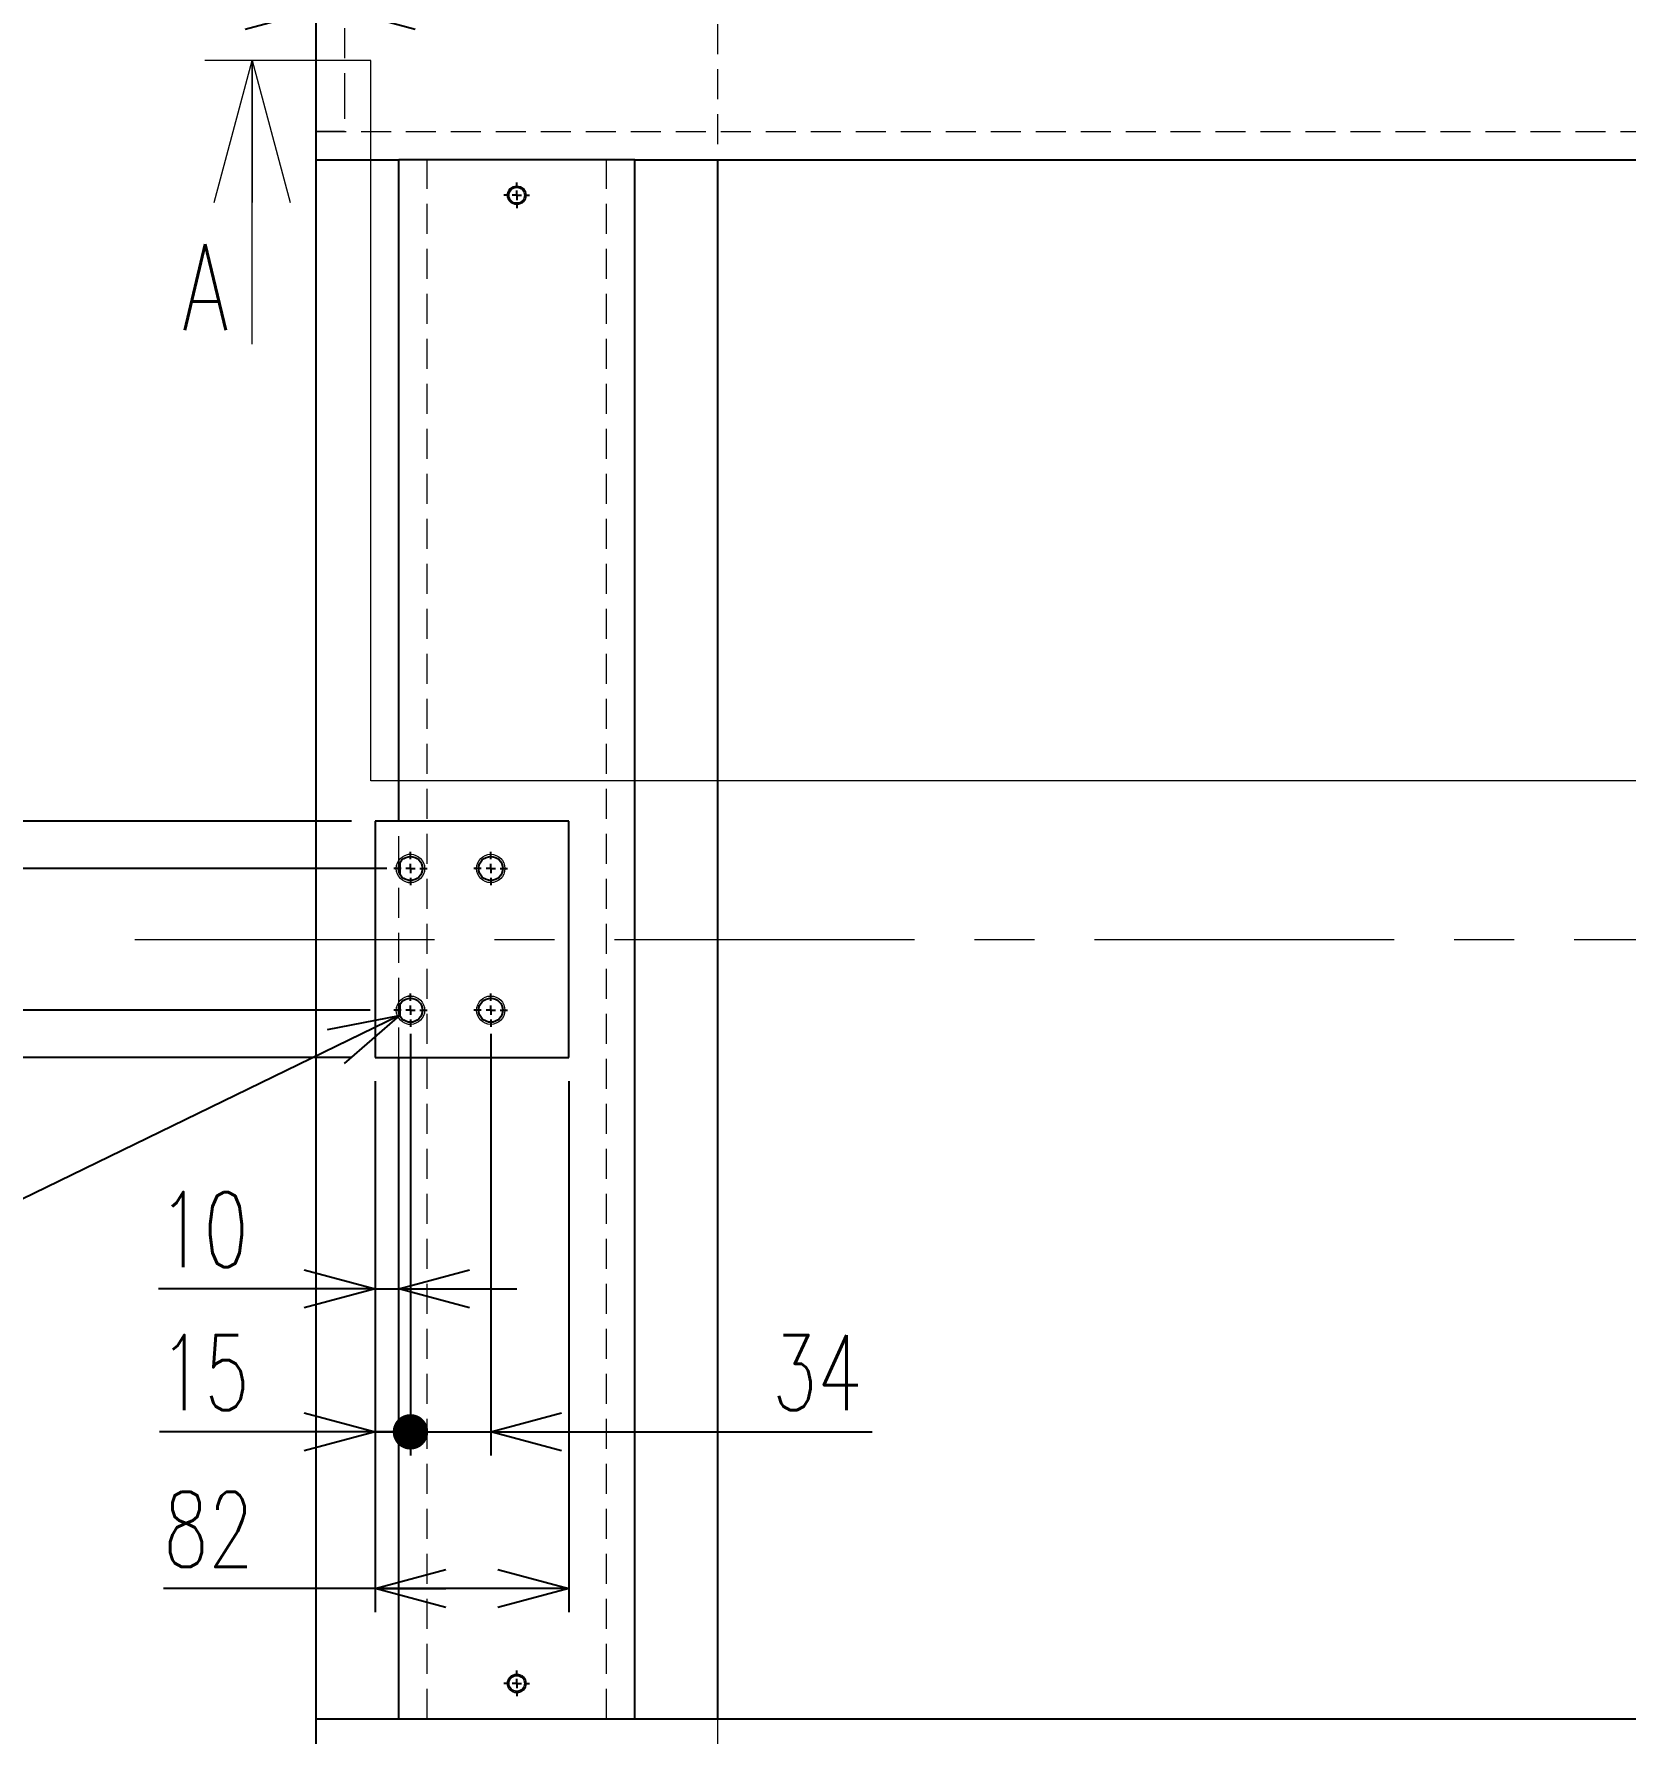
# Model space of a CAD drawing. Header units: millimetres. Extents: x 30 to 8380, y 30 to 5898.
# Drawn here: x 2814 to 3488, y 3846 to 4565 of the extents above; entities that cross this region are included whole.
import ezdxf

# ---------------------------------------------------------------- set-up
doc = ezdxf.new("R2010")
doc.units = ezdxf.units.MM
doc.header["$LTSCALE"] = 10
doc.linetypes.add('CENTERX2', pattern=[20.32, 12.7, -2.54, 2.54, -2.54])
doc.linetypes.add('HIDDEN', pattern=[1.905, 1.27, -0.635])
doc.layers.add('FORMAT', color=7, linetype='Continuous')
doc.styles.add('SLDTEXTSTYLE0', font='TXT', dxfattribs={"width": 0.7, "bigfont": 'bigfont'})
doc.dimstyles.new('SLDDIMSTYLE0', dxfattribs={"dimtxt": 36.380208, "dimasz": 30, "dimexe": 0, "dimexo": 0.0625, "dimgap": 9.095052, "dimtad": 0, "dimtih": 1, "dimtoh": 1, "dimdec": 6, "dimrnd": 1e-09, "dimzin": 12, "dimdsep": 46, "dimtxsty": 'SLDTEXTSTYLE0', "dimblk1": 'OPEN30', "dimblk2": 'OPEN30', "dimsah": 1, "dimcen": 0, "dimadec": 0, "dimazin": 3, "dimtfac": 1, "dimtdec": 3, "dimtofl": 0, "dimtmove": 0, "dimatfit": 3, "dimldrblk": 'OPEN30', "dimfxl": 1, "dimfrac": 2, "dimtolj": 1, "dimtzin": 12, "dimarcsym": 0})
doc.dimstyles.new('SLDDIMSTYLE1', dxfattribs={"dimtxt": 36.380208, "dimasz": 30, "dimexe": 0, "dimexo": 0.0625, "dimgap": 9.095052, "dimtad": 3, "dimrnd": 1e-09, "dimzin": 12, "dimdsep": 46, "dimtxsty": 'SLDTEXTSTYLE0', "dimblk1": 'OPEN30', "dimblk2": 'OPEN30', "dimsah": 1, "dimcen": 0.09, "dimadec": 0, "dimazin": 3, "dimtfac": 1, "dimtdec": 3, "dimtofl": 0, "dimtmove": 0, "dimatfit": 3, "dimldrblk": 'OPEN30', "dimfxl": 1, "dimfrac": 2, "dimtolj": 1, "dimtzin": 12, "dimarcsym": 0})
doc.dimstyles.new('SLDDIMSTYLE2', dxfattribs={"dimtxt": 36.380208, "dimasz": 30, "dimexe": 0, "dimexo": 0.0625, "dimgap": 9.095052, "dimtad": 3, "dimrnd": 1e-09, "dimzin": 12, "dimdsep": 46, "dimtxsty": 'SLDTEXTSTYLE0', "dimblk1": 'OPEN30', "dimblk2": 'OPEN30', "dimsah": 1, "dimcen": 0.09, "dimadec": 0, "dimazin": 3, "dimtfac": 1, "dimtdec": 3, "dimtmove": 0, "dimatfit": 0, "dimldrblk": 'OPEN30', "dimfxl": 1, "dimfrac": 2, "dimtolj": 1, "dimtzin": 12, "dimarcsym": 0})
doc.dimstyles.new('SLDDIMSTYLE3', dxfattribs={"dimtxt": 36.380208, "dimasz": 30, "dimexe": 0, "dimexo": 0.0625, "dimgap": 9.095052, "dimtad": 3, "dimrnd": 1e-09, "dimzin": 12, "dimdsep": 46, "dimtxsty": 'SLDTEXTSTYLE0', "dimblk1": 'OPEN30', "dimblk2": 'DOT', "dimsah": 1, "dimcen": 0.09, "dimadec": 0, "dimazin": 3, "dimtfac": 1, "dimtdec": 3, "dimtmove": 0, "dimatfit": 0, "dimldrblk": 'OPEN30', "dimfxl": 1, "dimfrac": 2, "dimtolj": 1, "dimtzin": 12, "dimarcsym": 0})
doc.dimstyles.new('SLDDIMSTYLE4', dxfattribs={"dimtxt": 36.380208, "dimasz": 15, "dimexe": 0, "dimexo": 0.0625, "dimgap": 9.095052, "dimtad": 3, "dimrnd": 1e-09, "dimzin": 12, "dimdsep": 46, "dimtxsty": 'SLDTEXTSTYLE0', "dimblk1": 'DOT', "dimblk2": 'OPEN30', "dimsah": 1, "dimcen": 0.09, "dimadec": 0, "dimazin": 3, "dimtfac": 1, "dimtdec": 3, "dimtmove": 0, "dimatfit": 0, "dimldrblk": 'DOT', "dimfxl": 1, "dimfrac": 2, "dimtolj": 1, "dimtzin": 12, "dimarcsym": 0})
doc.dimstyles.new('SLDDIMSTYLE6', dxfattribs={"dimtxt": 36.380208, "dimasz": 30, "dimexe": 0, "dimexo": 0.0625, "dimgap": 9.095052, "dimtad": 3, "dimrnd": 1e-09, "dimzin": 12, "dimdsep": 46, "dimtxsty": 'SLDTEXTSTYLE0', "dimblk1": 'OPEN30', "dimblk2": 'OPEN30', "dimsah": 1, "dimcen": 0.09, "dimadec": 0, "dimazin": 3, "dimtol": 1, "dimtp": 0.1, "dimtm": 0.1, "dimtfac": 1, "dimtdec": 1, "dimtofl": 0, "dimtmove": 0, "dimatfit": 3, "dimldrblk": 'OPEN30', "dimfxl": 1, "dimfrac": 2, "dimtolj": 1, "dimarcsym": 0})

# ---------------------------------------------------------------- blocks, each defined once
blk = doc.blocks.new('_Open30')
at = {"color": 0, "linetype": 'ByBlock', "lineweight": -2}
for p, q in [((-1, 0.267949), (0, 0)), ((0, 0), (-1, -0.267949)), ((0, 0), (-1, 0))]:
    blk.add_line(p, q, dxfattribs=at)
blk = doc.blocks.new('_D_44')
at = {"layer": 'FORMAT', "transparency": 16777216}
for p, q in [((2983.97, 4681.9), (2575.08, 4681.9)), ((2585.08, 4681.9), (2585.08, 3681.9)), ((2983.97, 3681.9), (2575.08, 3681.9))]:
    blk.add_line(p, q, dxfattribs=at)
at = {"layer": 'FORMAT', "transparency": 16777216, "xscale": 30, "yscale": 30}
for p, rotation in [((2585.08, 4681.9, 104), 90), ((2585.08, 3681.9, 104), 270)]:
    blk.add_blockref('_Open30', p, dxfattribs=dict(at, rotation=rotation))
at = {"layer": 'FORMAT', "transparency": 16777216, "insert": (2544.15, 4139.56), "char_height": 31.75, "attachment_point": 1, "rotation": 90, "style": 'SLDTEXTSTYLE0'}
blk.add_mtext('1000', dxfattribs=at)
blk = doc.blocks.new('_D_45')
at = {"layer": 'FORMAT', "transparency": 16777216}
for p, q in [((2985.07, 4655.4), (2635.84, 4655.4)), ((2645.84, 4655.4), (2645.84, 3708.4)), ((2985.07, 3708.4), (2635.84, 3708.4))]:
    blk.add_line(p, q, dxfattribs=at)
at = {"layer": 'FORMAT', "transparency": 16777216, "xscale": 30, "yscale": 30}
for p, rotation in [((2645.84, 4655.4, 104), 90), ((2645.84, 3708.4, 104), 270)]:
    blk.add_blockref('_Open30', p, dxfattribs=dict(at, rotation=rotation))
at = {"layer": 'FORMAT', "transparency": 16777216, "char_height": 31.75, "attachment_point": 1, "rotation": 90, "style": 'SLDTEXTSTYLE0'}
for s, insert in [('±0.1', (2604.91, 4168.01)), ('947', (2604.91, 4086.65))]:
    blk.add_mtext(s, dxfattribs=dict(at, insert=insert))
blk = doc.blocks.new('_D_46')
at = {"layer": 'FORMAT', "transparency": 16777216}
for p, q in [((2943.57, 4778.9), (2694.16, 4778.9)), ((2704.16, 4778.9), (2704.16, 4231.9)), ((2948.57, 4231.9), (2694.16, 4231.9))]:
    blk.add_line(p, q, dxfattribs=at)
at = {"layer": 'FORMAT', "transparency": 16777216, "xscale": 30, "yscale": 30}
for p, rotation in [((2704.16, 4778.9, 104), 90), ((2704.16, 4231.9, 104), 270)]:
    blk.add_blockref('_Open30', p, dxfattribs=dict(at, rotation=rotation))
at = {"layer": 'FORMAT', "transparency": 16777216, "insert": (2663.23, 4473.65), "char_height": 31.75, "attachment_point": 1, "rotation": 90, "style": 'SLDTEXTSTYLE0'}
blk.add_mtext('547', dxfattribs=at)
blk = doc.blocks.new('_D_47')
at = {"layer": 'FORMAT', "transparency": 16777216}
for p, q in [((2948.57, 4231.9), (2694.16, 4231.9)), ((2704.16, 4231.9), (2704.16, 4131.9)), ((2948.57, 4131.9), (2694.16, 4131.9))]:
    blk.add_line(p, q, dxfattribs=at)
at = {"layer": 'FORMAT', "transparency": 16777216, "xscale": 30, "yscale": 30}
for p, rotation in [((2704.16, 4231.9, 104), 90), ((2704.16, 4131.9, 104), 270)]:
    blk.add_blockref('_Open30', p, dxfattribs=dict(at, rotation=rotation))
at = {"layer": 'FORMAT', "transparency": 16777216, "insert": (2663.23, 4150.15), "char_height": 31.75, "attachment_point": 1, "rotation": 90, "style": 'SLDTEXTSTYLE0'}
blk.add_mtext('100', dxfattribs=at)
blk = doc.blocks.new('_D_48')
at = {"layer": 'FORMAT', "transparency": 16777216}
for p, q in [((2968.99, 4149.67), (2504.76, 3924.02)), ((2504.76, 3924.02), (2256.05, 3924.02))]:
    blk.add_line(p, q, dxfattribs=at)
at = {"layer": 'FORMAT', "transparency": 16777216, "xscale": 30, "yscale": 30, "rotation": 25.92273995699999}
blk.add_blockref('_Open30', (2968.99, 4149.67, 104), dxfattribs=at)
at = {"layer": 'FORMAT', "transparency": 16777216, "insert": (2256.05, 3964.95), "char_height": 31.75, "attachment_point": 1, "style": 'SLDTEXTSTYLE0'}
blk.add_mtext('4xM12トオシ', dxfattribs=at)
blk = doc.blocks.new('_D_49')
at = {"layer": 'FORMAT', "transparency": 16777216}
for p, q in [((2762.51, 4211.9), (2762.51, 4261.9)), ((2963.57, 4211.9), (2752.51, 4211.9)), ((2762.51, 4151.9), (2762.51, 4211.9)), ((2956.47, 4151.9), (2752.51, 4151.9)), ((2762.51, 4151.9), (2762.51, 4101.9))]:
    blk.add_line(p, q, dxfattribs=at)
at = {"layer": 'FORMAT', "transparency": 16777216, "xscale": 30, "yscale": 30}
for p, rotation in [((2762.51, 4211.9, 104), 270), ((2762.51, 4151.9, 104), 90)]:
    blk.add_blockref('_Open30', p, dxfattribs=dict(at, rotation=rotation))
at = {"layer": 'FORMAT', "transparency": 16777216, "insert": (2721.58, 4160.73), "char_height": 31.75, "attachment_point": 1, "rotation": 90, "style": 'SLDTEXTSTYLE0'}
blk.add_mtext('60', dxfattribs=at)
blk = doc.blocks.new('_Dot')
at = {"color": 0, "linetype": 'ByBlock', "lineweight": -2}
blk.add_line((-0.5, 0), (-1, 0), dxfattribs=at)
at = {"color": 0, "linetype": 'ByBlock', "const_width": 0.5}
blk.add_lwpolyline([(-0.25, 0, 1), (0.25, 0, 1)], format="xyb", close=True, dxfattribs=at)
blk = doc.blocks.new('_D_50')
at = {"layer": 'FORMAT', "transparency": 16777216}
for p, q in [((2973.57, 4134.8), (2973.57, 3963.4)), ((2958.57, 4121.9), (2958.57, 3963.4)), ((2958.57, 3973.4), (2867.26, 3973.4)), ((2958.57, 3973.4), (2973.57, 3973.4)), ((2973.57, 3973.4), (3023.57, 3973.4))]:
    blk.add_line(p, q, dxfattribs=at)
at = {"layer": 'FORMAT', "transparency": 16777216, "xscale": 30, "yscale": 30}
blk.add_blockref('_Open30', (2958.57, 3973.4, 104), dxfattribs=at)
at = {"layer": 'FORMAT', "transparency": 16777216, "xscale": 15, "yscale": 15, "rotation": 180}
blk.add_blockref('_Dot', (2973.57, 3973.4, 104), dxfattribs=at)
at = {"layer": 'FORMAT', "transparency": 16777216, "insert": (2867.26, 4014.33), "char_height": 31.75, "attachment_point": 1, "style": 'SLDTEXTSTYLE0'}
blk.add_mtext('15', dxfattribs=at)
blk = doc.blocks.new('_D_51')
at = {"layer": 'FORMAT', "transparency": 16777216}
for p, q in [((2973.57, 4141.9), (2973.57, 3963.4)), ((3007.57, 4141.9), (3007.57, 3963.4)), ((2973.57, 3973.4), (2923.57, 3973.4)), ((2973.57, 3973.4), (3007.57, 3973.4)), ((3007.57, 3973.4), (3169.12, 3973.4))]:
    blk.add_line(p, q, dxfattribs=at)
at = {"layer": 'FORMAT', "transparency": 16777216, "xscale": 15, "yscale": 15}
blk.add_blockref('_Dot', (2973.57, 3973.4, 104), dxfattribs=at)
at = {"layer": 'FORMAT', "transparency": 16777216, "xscale": 30, "yscale": 30, "rotation": 180}
blk.add_blockref('_Open30', (3007.57, 3973.4, 104), dxfattribs=at)
at = {"layer": 'FORMAT', "transparency": 16777216, "insert": (3126.78, 4014.33), "char_height": 31.75, "attachment_point": 1, "style": 'SLDTEXTSTYLE0'}
blk.add_mtext('34', dxfattribs=at)
blk = doc.blocks.new('_D_52')
at = {"layer": 'FORMAT', "transparency": 16777216}
for p, q in [((2958.57, 4121.9), (2958.57, 3897.06)), ((3040.57, 4121.9), (3040.57, 3897.06)), ((2958.57, 3907.06), (2868.97, 3907.06)), ((3040.57, 3907.06), (2958.57, 3907.06))]:
    blk.add_line(p, q, dxfattribs=at)
at = {"layer": 'FORMAT', "transparency": 16777216, "xscale": 30, "yscale": 30, "rotation": 180}
blk.add_blockref('_Open30', (2958.57, 3907.06, 104), dxfattribs=at)
at = {"layer": 'FORMAT', "transparency": 16777216, "xscale": 30, "yscale": 30}
blk.add_blockref('_Open30', (3040.57, 3907.06, 104), dxfattribs=at)
at = {"layer": 'FORMAT', "transparency": 16777216, "insert": (2868.97, 3947.99), "char_height": 31.75, "attachment_point": 1, "style": 'SLDTEXTSTYLE0'}
blk.add_mtext('82', dxfattribs=at)
blk = doc.blocks.new('_D_53')
at = {"layer": 'FORMAT', "transparency": 16777216}
for p, q in [((2958.57, 4121.9), (2958.57, 4023.97)), ((2958.57, 4033.97), (2866.89, 4033.97)), ((2958.57, 4033.97), (2968.57, 4033.97)), ((2968.57, 4033.97), (3018.57, 4033.97))]:
    blk.add_line(p, q, dxfattribs=at)
at = {"layer": 'FORMAT', "transparency": 16777216, "xscale": 30, "yscale": 30}
blk.add_blockref('_Open30', (2958.57, 4033.97, 104), dxfattribs=at)
at = {"layer": 'FORMAT', "transparency": 16777216, "xscale": 30, "yscale": 30, "rotation": 180}
blk.add_blockref('_Open30', (2968.57, 4033.97, 104), dxfattribs=at)
at = {"layer": 'FORMAT', "transparency": 16777216, "insert": (2866.89, 4074.89), "char_height": 31.75, "attachment_point": 1, "style": 'SLDTEXTSTYLE0'}
blk.add_mtext('10', dxfattribs=at)
blk = doc.blocks.new('_D_55')
at = {"layer": 'FORMAT', "transparency": 16777216}
for p, q in [((2933.57, 4575.19), (2825.58, 4575.19)), ((2945.57, 4575.19), (2933.57, 4575.19)), ((2945.57, 4575.19), (2995.57, 4575.19))]:
    blk.add_line(p, q, dxfattribs=at)
for centre, start, end in [((2872.91, 4596.36), 153.43495, 206.56505), ((2830.58, 4596.36), 333.43495, 26.56505)]:
    blk.add_arc(centre, 47.33, start, end, dxfattribs=at)
at = {"layer": 'FORMAT', "transparency": 16777216, "xscale": 30, "yscale": 30}
blk.add_blockref('_Open30', (2933.57, 4575.19, 104), dxfattribs=at)
at = {"layer": 'FORMAT', "transparency": 16777216, "xscale": 30, "yscale": 30, "rotation": 180}
blk.add_blockref('_Open30', (2945.57, 4575.19, 104), dxfattribs=at)
at = {"layer": 'FORMAT', "transparency": 16777216, "insert": (2830.58, 4616.12), "char_height": 31.75, "attachment_point": 1, "style": 'SLDTEXTSTYLE0'}
blk.add_mtext('12', dxfattribs=at)
blk = doc.blocks.new('_D_78')
at = {"layer": 'FORMAT', "transparency": 16777216}
for p, q in [((2953.67, 4661.9), (2515.55, 4661.9)), ((2525.55, 3701.9), (2525.55, 4661.9)), ((2953.67, 3701.9), (2515.55, 3701.9))]:
    blk.add_line(p, q, dxfattribs=at)
at = {"layer": 'FORMAT', "transparency": 16777216, "xscale": 30, "yscale": 30}
for p, rotation in [((2525.55, 4661.9, 104), 90), ((2525.55, 3701.9, 104), 270)]:
    blk.add_blockref('_Open30', p, dxfattribs=dict(at, rotation=rotation))
at = {"layer": 'FORMAT', "transparency": 16777216, "insert": (2484.62, 4150.15), "char_height": 31.75, "attachment_point": 1, "rotation": 90, "style": 'SLDTEXTSTYLE0'}
blk.add_mtext('960', dxfattribs=at)
blk = doc.blocks.new('_D_81')
at = {"layer": 'FORMAT', "transparency": 16777216}
for p, q in [((2943.57, 4778.9), (2752.51, 4778.9)), ((2762.51, 4211.9), (2762.51, 4778.9)), ((2956.47, 4211.9), (2752.51, 4211.9))]:
    blk.add_line(p, q, dxfattribs=at)
at = {"layer": 'FORMAT', "transparency": 16777216, "xscale": 30, "yscale": 30}
for p, rotation in [((2762.51, 4778.9, 104), 90), ((2762.51, 4211.9, 104), 270)]:
    blk.add_blockref('_Open30', p, dxfattribs=dict(at, rotation=rotation))
at = {"layer": 'FORMAT', "transparency": 16777216, "insert": (2721.58, 4463.65), "char_height": 31.75, "attachment_point": 1, "rotation": 90, "style": 'SLDTEXTSTYLE0'}
blk.add_mtext('567', dxfattribs=at)
blk = doc.blocks.new('SW_CENTERMARKSYMBOL_22')
at = {"layer": 'FORMAT', "color": 0}
for p, q in [((-4354, 0), (-4355.4, 0)), ((-4350, 0), (-4352, 0)), ((-4350, 4), (-4350, 5.4)), ((-4350, 0), (-4350, 2)), ((-4350, 0), (-4350, -2)), ((-4350, 0), (-4348, 0)), ((-4346, 0), (-4344.6, 0)), ((-4350, -4), (-4350, -5.4)), ((-4350, -626), (-4350, -624.6)), ((-4354, -630), (-4355.4, -630)), ((-4350, -630), (-4352, -630)), ((-4350, -630), (-4350, -628)), ((-4350, -630), (-4350, -632)), ((-4350, -630), (-4348, -630)), ((-4346, -630), (-4344.6, -630)), ((-4350, -634), (-4350, -635.4))]:
    blk.add_line(p, q, dxfattribs=at)
blk = doc.blocks.new('SW_CENTERMARKSYMBOL_35')
at = {"layer": 'FORMAT', "color": 0}
for p, q in [((-4, 0), (-7.1, 0)), ((0, 0), (-2, 0)), ((0, 4), (0, 7.1)), ((0, 0), (0, 2)), ((0, 0), (0, -2)), ((0, 0), (2, 0)), ((4, 0), (7.1, 0)), ((0, -4), (0, -7.1))]:
    blk.add_line(p, q, dxfattribs=at)
blk = doc.blocks.new('SW_CENTERMARKSYMBOL_43')
at = {"layer": 'FORMAT', "color": 0}
for p, q in [((-4, 0), (-7.1, 0)), ((0, 0), (-2, 0)), ((0, 4), (0, 7.1)), ((0, 0), (0, 2)), ((0, 0), (0, -2)), ((0, 0), (2, 0)), ((4, 0), (7.1, 0)), ((0, -4), (0, -7.1))]:
    blk.add_line(p, q, dxfattribs=at)
blk = doc.blocks.new('SW_CENTERMARKSYMBOL_44')
at = {"layer": 'FORMAT', "color": 0}
for p, q in [((-4, 0), (-7.1, 0)), ((0, 0), (-2, 0)), ((0, 4), (0, 7.1)), ((0, 0), (0, 2)), ((0, 0), (0, -2)), ((0, 0), (2, 0)), ((4, 0), (7.1, 0)), ((0, -4), (0, -7.1))]:
    blk.add_line(p, q, dxfattribs=at)
blk = doc.blocks.new('SW_CENTERMARKSYMBOL_45')
at = {"layer": 'FORMAT', "color": 0}
for p, q in [((-4, 0), (-7.1, 0)), ((0, 0), (-2, 0)), ((0, 4), (0, 7.1)), ((0, 0), (0, 2)), ((0, 0), (0, -2)), ((0, 0), (2, 0)), ((4, 0), (7.1, 0)), ((0, -4), (0, -7.1))]:
    blk.add_line(p, q, dxfattribs=at)

msp = doc.modelspace()

# ---------------------------------------------------------------- linework, layer by layer
at = {"color": 7, "linetype": 'HIDDEN', "lineweight": 18}
for p, q in [((3103.5727932, 4778.8972603), (3103.5727932, 4511.8972603)), ((2945.5727932, 4681.8972603), (2945.5727932, 4541.8972603)), ((2945.5727932, 4541.8972603), (2945.5727932, 4523.8972603)), ((2945.5727932, 4523.8972603), (2933.5727932, 4523.8972603)), ((2933.5727932, 4523.8972603), (7513.5727932, 4523.8972603)), ((2980.5727932, 3851.8972603), (2980.5727932, 4511.8972603)), ((3056.5727932, 3851.8972603), (3056.5727932, 4511.8972603)), ((2968.5727932, 4212.9022479), (2968.5727932, 4231.8972603)), ((2968.5727932, 4152.9022479), (2968.5727932, 4210.8922727)), ((2969.2310567, 4214.5729517), (2969.5032318, 4214.8657953)), ((2979.5103878, 4211.5899336), (2979.5531846, 4212.0399454)), ((2972.592031, 4205.9779609), (2973.1334135, 4205.9589852)), ((2973.6946092, 4206.8219961), (2972.9113577, 4206.8881584)), ((2968.5727932, 4131.8972603), (2968.5727932, 4150.8922727)), ((2969.2310567, 4154.5729517), (2969.5032318, 4154.8657953)), ((2979.5103878, 4151.5899336), (2979.5531846, 4152.0399454)), ((2972.592031, 4145.9779609), (2973.1334135, 4145.9589852)), ((2973.6946092, 4146.8219961), (2972.9113577, 4146.8881584)), ((3103.5727932, 3851.8972603), (3103.5727932, 3649.8972603))]:
    msp.add_line(p, q, dxfattribs=at)
at = {"color": 7, "linetype": 'Continuous', "lineweight": 25}
for p, q in [((2933.5727932, 4541.8972603), (2933.5727932, 4681.8972603)), ((2933.5727932, 4511.8972603), (2933.5727932, 4541.8972603)), ((2933.5727932, 4511.8972603), (2968.5727932, 4511.8972603)), ((2933.5727932, 3851.8972603), (2933.5727932, 4511.8972603)), ((2968.5727932, 4231.8972603), (2968.5727932, 4511.8972603)), ((2998.5727932, 4511.8972603), (2968.5727932, 4511.8972603)), ((3038.5727932, 4511.8972603), (2998.5727932, 4511.8972603)), ((3068.5727932, 4511.8972603), (3038.5727932, 4511.8972603)), ((3068.5727932, 4511.8972603), (3838.5727932, 4511.8972603)), ((3068.5727932, 3851.8972603), (3068.5727932, 4511.8972603)), ((3103.5727932, 4511.8972603), (3103.5727932, 3851.8972603)), ((3040.5727932, 4231.8972603), (2958.5727932, 4231.8972603)), ((2958.5727932, 4231.8972603), (2958.5727932, 4131.8972603)), ((3040.5727932, 4131.8972603), (3040.5727932, 4231.8972603)), ((2968.5727932, 4210.8922727), (2968.5727932, 4212.9022479)), ((2968.5727932, 4150.8922727), (2968.5727932, 4152.9022479)), ((2958.5727932, 4131.8972603), (3040.5727932, 4131.8972603)), ((2968.5727932, 3851.8972603), (2968.5727932, 4131.8972603)), ((2933.5727932, 3851.8972603), (2968.5727932, 3851.8972603)), ((2933.5727932, 3821.8972603), (2933.5727932, 3851.8972603)), ((2968.5727932, 3851.8972603), (2998.5727932, 3851.8972603)), ((2998.5727932, 3851.8972603), (3038.5727932, 3851.8972603)), ((3038.5727932, 3851.8972603), (3068.5727932, 3851.8972603)), ((3068.5727932, 3851.8972603), (3838.5727932, 3851.8972603))]:
    msp.add_line(p, q, dxfattribs=at)
at = {"color": 7, "linetype": 'Continuous', "lineweight": 18}
for p, q in [((2956.7868545, 4553.8963505), (2886.4985059, 4553.8963505)), ((2906.4985059, 4433.8963505), (2906.4985059, 4553.8963505)), ((2956.7868545, 4248.9677664), (2956.7868545, 4553.8963505)), ((7479.5911049, 4248.9677664), (2956.7868545, 4248.9677664))]:
    msp.add_line(p, q, dxfattribs=at)
for centre, radius in [((3018.5727932, 4496.8972603), 4), ((2973.5727932, 4211.8972603), 6), ((3007.5727932, 4211.8972603), 6), ((2973.5727932, 4151.8972603), 6), ((3007.5727932, 4151.8972603), 6), ((3018.5727932, 3866.8972603), 4)]:
    msp.add_circle(centre, radius, dxfattribs=at)
at = {"color": 7, "linetype": 'Continuous', "lineweight": 25}
for centre, radius in [((3018.5727932, 4496.8972603), 3.4), ((2973.5727932, 4211.8972603), 5.1), ((3007.5727932, 4211.8972603), 5.1), ((2973.5727932, 4151.8972603), 5.1), ((3007.5727932, 4151.8972603), 5.1), ((3018.5727932, 3866.8972603), 3.4)]:
    msp.add_circle(centre, radius, dxfattribs=at)
at = {"color": 7, "linetype": 'Continuous', "lineweight": 18}
for points in [[(2973.9975929, 4217.8544032), (2973.5455725, 4217.8971986), (2972.592031, 4217.8165597), (2972.898817, 4217.8643915), (2972.592031, 4217.8165597)], [(2973.9975929, 4157.8544032), (2973.5455725, 4157.8971986), (2972.592031, 4157.8165597), (2972.898817, 4157.8643915), (2972.592031, 4157.8165597)]]:
    msp.add_open_spline(points, degree=3, knots=[0, 0, 0, 0, 0.3012384635, 1, 1, 1, 1], dxfattribs=at)
at = {"color": 7, "linetype": 'Continuous', "lineweight": 25}
for points in [[(2969.2310567, 4209.2215689), (2969.178519, 4210.0892342), (2969.1477699, 4210.9743216), (2969.1475694, 4212.1189083), (2969.1494511, 4212.3489838), (2969.1568368, 4212.8028227), (2969.1623345, 4213.0278258), (2969.1837939, 4213.6977854), (2969.2047027, 4214.1377133), (2969.2310567, 4214.5729517)], [(2969.2310567, 4149.2215689), (2969.178519, 4150.0892342), (2969.1477699, 4150.9743216), (2969.1475694, 4152.1189083), (2969.1494511, 4152.3489838), (2969.1568368, 4152.8028227), (2969.1623345, 4153.0278258), (2969.1837939, 4153.6977854), (2969.2047027, 4154.1377133), (2969.2310567, 4154.5729517)]]:
    msp.add_open_spline(points, degree=3, knots=[0, 0, 0, 0, 0.5, 0.5, 0.625, 0.625, 0.75, 0.75, 1, 1, 1, 1], dxfattribs=at)
at = {"color": 7, "linetype": 'HIDDEN', "lineweight": 18}
for points in [[(2970.2767765, 4208.0478725), (2970.1952496, 4208.1045473), (2969.7256283, 4208.4310128), (2969.4548377, 4208.8638625), (2969.2310567, 4209.2215689)], [(2970.2767765, 4148.0478725), (2970.1952496, 4148.1045473), (2969.7256283, 4148.4310128), (2969.4548377, 4148.8638625), (2969.2310567, 4149.2215689)]]:
    msp.add_open_spline(points, degree=3, knots=[0, 0, 0, 0, 0.1736012053, 1, 1, 1, 1], dxfattribs=at)
at = {"layer": 'FORMAT', "linetype": 'CENTERX2', "lineweight": 18}
msp.add_line((2856.8042312, 4181.8972603), (7601.2268872, 4181.8972603), dxfattribs=at)

# ---------------------------------------------------------------- block references
at = {"color": 7, "linetype": 'Continuous', "lineweight": 18, "xscale": 60, "yscale": 60, "rotation": 90}
msp.add_blockref('_Open30', (2906.4985059, 4553.8963505), dxfattribs=at)
at = {"layer": 'FORMAT'}
for name, p in [('SW_CENTERMARKSYMBOL_22', (7368.5727932, 4496.8972603)), ('SW_CENTERMARKSYMBOL_45', (2973.5727932, 4211.8972603)), ('SW_CENTERMARKSYMBOL_44', (3007.5727932, 4211.8972603)), ('SW_CENTERMARKSYMBOL_35', (2973.5727932, 4151.8972603)), ('SW_CENTERMARKSYMBOL_43', (3007.5727932, 4151.8972603))]:
    msp.add_blockref(name, p, dxfattribs=at)

# ---------------------------------------------------------------- texts
at = {"color": 7, "linetype": 'Continuous', "insert": (2876.8589753, 4476.1889561), "char_height": 36.3802083, "attachment_point": 1, "style": 'SLDTEXTSTYLE0'}
msp.add_mtext('A', dxfattribs=at)

# ---------------------------------------------------------------- dimensions: what is measured, and where the dimension line sits
at = {"layer": 'FORMAT'}
dim = msp.add_linear_dim(base=(2933.5727932, 4575.1910586), p1=(2945.5727932, 4523.8972603), p2=(2933.5727932, 4786.8972603), text='(<>)', dimstyle='SLDDIMSTYLE2', dxfattribs=at)
dim.commit()
dim.dimension.update_dxf_attribs({"geometry": '_D_55', "text_midpoint": (2851.7435971, 4575.1910586), "dimtype": 160})
for base, p1, p2, dimstyle, picture, middle in [((2704.1557357, 4231.8972603), (2953.5727932, 4778.8972603), (2958.5727932, 4231.8972603), 'SLDDIMSTYLE1', '_D_46', (2704.1557357, 4505.3972603)), ((2762.5060655, 4778.8972603), (2966.4727932, 4211.8972603), (2953.5727932, 4778.8972603), 'SLDDIMSTYLE1', '_D_81', (2762.5060655, 4495.3972603)), ((2585.0771468, 3681.8972603), (2993.9727932, 4681.8972603), (2993.9727932, 3681.8972603), 'SLDDIMSTYLE1', '_D_44', (2585.0771468, 4181.8972603)), ((2525.5523727, 4661.8972603), (2963.6727932, 3701.8972603), (2963.6727932, 4661.8972603), 'SLDDIMSTYLE1', '_D_78', (2525.5523727, 4181.8972603)), ((2645.8420203, 3708.3972603), (2995.0727932, 4655.3972603), (2995.0727932, 3708.3972603), 'SLDDIMSTYLE6', '_D_45', (2645.8420203, 4181.8972603)), ((2762.5060655, 4211.8972603), (2966.4727932, 4151.8972603), (2973.5727932, 4211.8972603), 'SLDDIMSTYLE2', '_D_49', (2762.5060655, 4181.8972603)), ((2704.1557357, 4131.8972603), (2958.5727932, 4231.8972603), (2958.5727932, 4131.8972603), 'SLDDIMSTYLE1', '_D_47', (2704.1557357, 4181.8972603))]:
    dim = msp.add_linear_dim(base=base, p1=p1, p2=p2, angle=90, dimstyle=dimstyle, dxfattribs=at)
    dim.commit()
    dim.dimension.update_dxf_attribs({"geometry": picture, "text_midpoint": middle, "dimtype": 160})
dim = msp.add_diameter_dim_2p(p1=(2978.1596533, 4154.1267701), p2=(2968.985933, 4149.6677505), text='4xM12トオシ\\P', dimstyle='SLDDIMSTYLE0', override={"dimpost": '<>'}, dxfattribs=at)
dim.commit()
dim.dimension.update_dxf_attribs({"geometry": '_D_48', "text_midpoint": (2372.4633852, 3945.1882775), "dimtype": 163})
for base, p1, p2, dimstyle, picture, middle in [((3007.5727932, 3973.4042326), (2973.5727932, 4151.8972603), (3007.5727932, 4151.8972603), 'SLDDIMSTYLE4', '_D_51', (3147.948502, 3973.4042326)), ((2973.5727932, 3973.4042326), (2958.5727932, 4131.8972603), (2973.5727932, 4144.7972603), 'SLDDIMSTYLE3', '_D_50', (2888.4297664, 3973.4042326)), ((2968.5727932, 4033.9651754), (2958.5727932, 4131.8972603), (2968.5727932, 3851.8972603), 'SLDDIMSTYLE2', '_D_53', (2888.0520986, 4033.9651754)), ((2958.5727932, 3907.0600417), (3040.5727932, 4131.8972603), (2958.5727932, 4131.8972603), 'SLDDIMSTYLE1', '_D_52', (2890.1325342, 3907.0600417))]:
    dim = msp.add_linear_dim(base=base, p1=p1, p2=p2, dimstyle=dimstyle, dxfattribs=at)
    dim.commit()
    dim.dimension.update_dxf_attribs({"geometry": picture, "text_midpoint": middle, "dimtype": 160})

doc.saveas('drawing.dxf')
